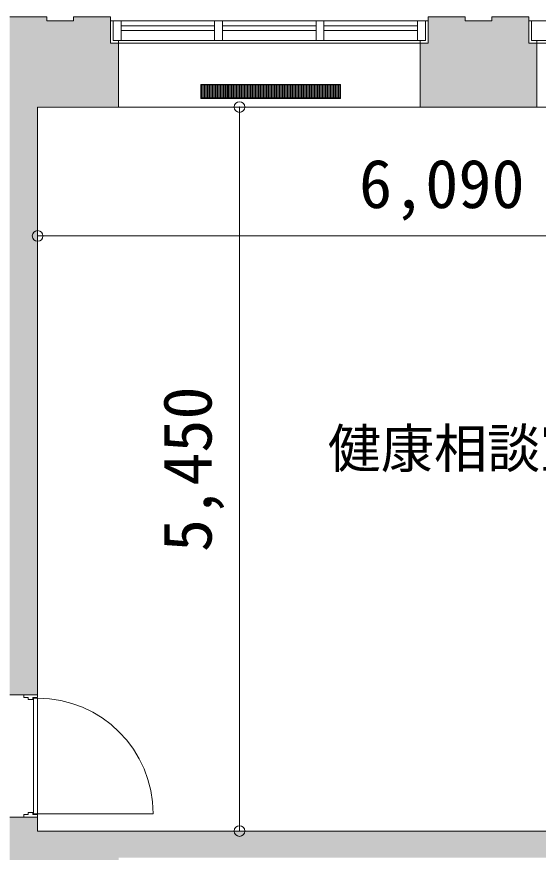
# Model space of a CAD drawing. Units: millimetres at full size, sheet at 1:200; details may follow other scales. Extents: x -41541 to 42058, y -39868 to 8614.
# Drawn here: x 20006 to 23934, y 2324 to 8614 of the extents above; entities that cross this region are included whole.
import ezdxf
from ezdxf.enums import TextEntityAlignment as Align

# ---------------------------------------------------------------- set-up
doc = ezdxf.new("R2010")
doc.units = ezdxf.units.MM
doc.header["$LTSCALE"] = 200
doc.header["$PDMODE"] = 32
doc.header["$PDSIZE"] = 80
for name, color, linetype, lineweight in [('0-1_躯体', 7, 'Continuous', 9), ('0-2_建具', 7, 'Continuous', 9), ('0-3_仕上', 7, 'Continuous', 9), ('0-6_寸法', 4, 'Continuous', 5)]:
    doc.layers.add(name, color=color, linetype=linetype, lineweight=lineweight)
doc.layers.add('0-4_室名', color=7, linetype='Continuous')
doc.styles.add('ＭＳ ゴシック', font='')
doc.styles.add('ＭＳ Ｐゴシック', font='')
doc.styles.get('ＭＳ ゴシック').set_extended_font_data('MS Gothic')
doc.styles.get('ＭＳ Ｐゴシック').set_extended_font_data('MS PGothic')

msp = doc.modelspace()

# ---------------------------------------------------------------- linework, layer by layer
at = {"layer": '0-1_躯体'}
for p, q in [((20233.9, 8613.8), (19953.9, 8613.8)), ((20233.9, 8613.8), (20233.9, 8583.8)), ((20233.9, 8583.8), (20433.9, 8583.8)), ((20713.9, 8613.8), (20433.9, 8613.8)), ((20433.9, 8613.8), (20433.9, 8583.8)), ((23103.9, 8613.8), (23383.9, 8613.8)), ((23103.9, 8613.8), (23103.9, 8413.8)), ((23583.9, 8613.8), (23863.9, 8613.8)), ((23583.9, 8613.8), (23583.9, 8583.8)), ((23863.9, 8613.8), (23863.9, 8413.8)), ((20773.9, 7933.8), (20773.9, 8413.8)), ((23103.8, 8413.8), (20773.9, 8413.8)), ((23043.9, 7933.8), (23043.9, 8413.8)), ((23863.9, 8413.8), (26253.9, 8413.8)), ((23923.9, 7933.8), (23923.9, 8413.8)), ((20773.9, 7933.8), (20163.9, 7933.8)), ((20163.9, 7933.8), (20163.9, 3508.8)), ((20608.3, 7933.8), (26253.9, 7933.8)), ((23923.9, 7933.8), (23043.9, 7933.8)), ((20163.9, 3508.8), (19953.9, 3508.8)), ((20163.9, 2588.8), (19953.9, 2588.8)), ((20163.9, 2588.8), (20163.9, 2483.8)), ((23708.9, 2483.8), (20163.9, 2483.8)), ((22830.6, 2483.8), (26253.9, 2483.8))]:
    msp.add_line(p, q, dxfattribs=at)
for points in [[(20713.9, 8613.8), (20713.9, 8413.8), (20773.9, 8413.8)], [(23383.9, 8613.8), (23383.9, 8583.8), (23583.9, 8583.8)]]:
    msp.add_lwpolyline(points, dxfattribs=at)
at = {"layer": '0-1_躯体', "color": 9}
for points in [[(19953.9, 8613.8), (19953.9, 8583.8), (20233.9, 8613.8), (20233.9, 8583.8)], [(20713.9, 8413.8), (20713.9, 8583.8), (19953.9, 8413.8), (19953.9, 8583.8)], [(20713.9, 8613.8), (20433.9, 8613.8), (20713.9, 8583.8), (20433.9, 8583.8)], [(23103.9, 8613.8), (23103.9, 8583.8), (23383.9, 8613.8), (23383.9, 8583.8)], [(23103.9, 8583.8), (23103.9, 8413.8), (23863.9, 8583.8), (23863.9, 8413.8)], [(23863.9, 8613.8), (23583.9, 8613.8), (23863.9, 8583.8), (23583.9, 8583.8)], [(19953.9, 7938.8), (20773.9, 7938.8), (19953.9, 8413.8), (20773.9, 8413.8)], [(23923.9, 8413.8), (23043.9, 8413.8), (23923.9, 7933.8), (23043.9, 7933.8)], [(20163.9, 3508.8), (20163.9, 7938.8), (19953.9, 3508.8), (19953.9, 7938.8)], [(19953.9, 2588.8), (19953.9, -1886.2), (20163.9, 2588.8), (20163.9, -1886.2)], [(20163.9, 2483.8), (20163.9, 1723.8), (20563.9, 2483.8), (20563.9, 1723.8)], [(20563.9, 2483.8), (20563.9, -676.2), (20773.9, 2483.8), (20773.9, -676.2)], [(20773.9, 2483.8), (20773.9, 2283.8), (26253.9, 2483.8), (26253.9, 2283.8)]]:
    msp.add_solid(points, dxfattribs=at)
at = {"layer": '0-2_建具'}
for p, q in [((20713.9, 8413.8), (20713.9, 8583.8)), ((23068.6, 8583.8), (20713.9, 8583.8)), ((20733.9, 8583.8), (20733.9, 8433.8)), ((20793.9, 8583.8), (20793.9, 8433.8)), ((21496.9, 8583.8), (21496.9, 8433.8)), ((21556.9, 8583.8), (21556.9, 8433.8)), ((22260.2, 8583.8), (22260.2, 8433.8)), ((22320.2, 8583.8), (22320.2, 8433.8)), ((23023.9, 8583.8), (23023.9, 8433.8)), ((23068.6, 8583.8), (23103.8, 8583.8)), ((23083.9, 8583.8), (23083.9, 8433.8)), ((23103.8, 8413.8), (23103.8, 8583.8)), ((23863.9, 8413.8), (23863.9, 8583.8)), ((26218.6, 8583.8), (23863.9, 8583.8)), ((23883.9, 8583.8), (23883.9, 8433.8)), ((20793.9, 8546.3), (21496.9, 8546.3)), ((20793.9, 8508.8), (21496.9, 8508.8)), ((22260.2, 8546.3), (21556.9, 8546.3)), ((22260.2, 8508.8), (21556.9, 8508.8)), ((23023.9, 8546.3), (22320.2, 8546.3)), ((23023.9, 8508.8), (22320.2, 8508.8)), ((20733.9, 8433.8), (23083.9, 8433.8)), ((20773.9, 8433.8), (20773.9, 8413.8)), ((23043.9, 8413.8), (23043.9, 8433.8)), ((23883.9, 8433.8), (26233.9, 8433.8)), ((23923.9, 8433.8), (23923.9, 8413.8)), ((20713.9, 8413.8), (20773.9, 8413.8)), ((23103.8, 8413.8), (20733.9, 8413.8)), ((23863.9, 8413.8), (23923.9, 8413.8)), ((26253.8, 8413.8), (23883.9, 8413.8)), ((20163.9, 3508.8), (20058.9, 3508.8)), ((20128.9, 3488.8), (20163.9, 3488.8)), ((20163.9, 3483.8), (20133.9, 3483.8)), ((20133.9, 2613.8), (20133.9, 3483.8)), ((20163.9, 3508.8), (20163.9, 3488.8)), ((20163.9, 3490.1), (20163.9, 3508.8)), ((20163.9, 2613.8), (20163.9, 3483.8)), ((20058.9, 2608.8), (20058.9, 2588.8)), ((20058.9, 2608.8), (20093.9, 2608.8)), ((20163.9, 2588.8), (20058.9, 2588.8)), ((20093.9, 2623.8), (20093.9, 2608.8)), ((20163.9, 2613.8), (20133.9, 2613.8))]:
    msp.add_line(p, q, dxfattribs=at)
at = {"layer": '0-2_建具', "color": 4, "lineweight": 5}
msp.add_line((20163.9, 2613.8), (21033.9, 2613.8), dxfattribs=at)
at = {"layer": '0-2_建具'}
for points in [[(20093.9, 3473.8), (20093.9, 3488.8), (20058.9, 3488.8), (20058.9, 3508.8)], [(20128.9, 3488.8), (20128.9, 3473.8), (20093.9, 3473.8)], [(20163.9, 2588.8), (20163.9, 2608.8), (20128.9, 2608.8), (20128.9, 2623.8), (20093.9, 2623.8)]]:
    msp.add_lwpolyline(points, dxfattribs=at)
at = {"layer": '0-2_建具', "color": 4, "lineweight": 5}
msp.add_arc((20163.9, 2613.8), 870, 0, 90, dxfattribs=at)
at = {"layer": '0-3_仕上'}
for p, q in [((21393.9, 7998.8), (21393.9, 8103.8)), ((22443.9, 8103.8), (21393.9, 8103.8)), ((21395.9, 8000.8), (21395.9, 8101.8)), ((22441.9, 8101.8), (21395.9, 8101.8)), ((21397.9, 8002.8), (21397.9, 8099.8)), ((22439.9, 8099.8), (21397.9, 8099.8)), ((21407.9, 8002.8), (21407.9, 8099.8)), ((21409.9, 8002.8), (21409.9, 8099.8)), ((21419.9, 8002.8), (21419.9, 8099.8)), ((21421.9, 8002.8), (21421.9, 8099.8)), ((21431.9, 8002.8), (21431.9, 8099.8)), ((21433.9, 8002.8), (21433.9, 8099.8)), ((21443.9, 8002.8), (21443.9, 8099.8)), ((21445.9, 8002.8), (21445.9, 8099.8)), ((21455.9, 8002.8), (21455.9, 8099.8)), ((21457.9, 8002.8), (21457.9, 8099.8)), ((21467.9, 8002.8), (21467.9, 8099.8)), ((21469.9, 8002.8), (21469.9, 8099.8)), ((21479.9, 8002.8), (21479.9, 8099.8)), ((21481.9, 8002.8), (21481.9, 8099.8)), ((21491.9, 8002.8), (21491.9, 8099.8)), ((21493.9, 8002.8), (21493.9, 8099.8)), ((21503.9, 8002.8), (21503.9, 8099.8)), ((21505.9, 8002.8), (21505.9, 8099.8)), ((21515.9, 8002.8), (21515.9, 8099.8)), ((21517.9, 8002.8), (21517.9, 8099.8)), ((21527.9, 8002.8), (21527.9, 8099.8)), ((21529.9, 8002.8), (21529.9, 8099.8)), ((21539.9, 8002.8), (21539.9, 8099.8)), ((21541.9, 8002.8), (21541.9, 8099.8)), ((21551.9, 8002.8), (21551.9, 8099.8)), ((21553.9, 8002.8), (21553.9, 8099.8)), ((21563.9, 8002.8), (21563.9, 8099.8)), ((21565.9, 8002.8), (21565.9, 8099.8)), ((21575.9, 8002.8), (21575.9, 8099.8)), ((21577.9, 8002.8), (21577.9, 8099.8)), ((21587.9, 8002.8), (21587.9, 8099.8)), ((21589.9, 8002.8), (21589.9, 8099.8)), ((21599.9, 8002.8), (21599.9, 8099.8)), ((21601.9, 8002.8), (21601.9, 8099.8)), ((21611.9, 8002.8), (21611.9, 8099.8)), ((21613.9, 8002.8), (21613.9, 8099.8)), ((21623.9, 8002.8), (21623.9, 8099.8)), ((21625.9, 8002.8), (21625.9, 8099.8)), ((21635.9, 8002.8), (21635.9, 8099.8)), ((21637.9, 8002.8), (21637.9, 8099.8)), ((21647.9, 8002.8), (21647.9, 8099.8)), ((21649.9, 8002.8), (21649.9, 8099.8)), ((21659.9, 8002.8), (21659.9, 8099.8)), ((21661.9, 8002.8), (21661.9, 8099.8)), ((21671.9, 8002.8), (21671.9, 8099.8)), ((21673.9, 8002.8), (21673.9, 8099.8)), ((21683.9, 8002.8), (21683.9, 8099.8)), ((21685.9, 8002.8), (21685.9, 8099.8)), ((21695.9, 8002.8), (21695.9, 8099.8)), ((21697.9, 8002.8), (21697.9, 8099.8)), ((21707.9, 8002.8), (21707.9, 8099.8)), ((21709.9, 8002.8), (21709.9, 8099.8)), ((21719.9, 8002.8), (21719.9, 8099.8)), ((21721.9, 8002.8), (21721.9, 8099.8)), ((21731.9, 8002.8), (21731.9, 8099.8)), ((21733.9, 8002.8), (21733.9, 8099.8)), ((21743.9, 8002.8), (21743.9, 8099.8)), ((21745.9, 8002.8), (21745.9, 8099.8)), ((21755.9, 8002.8), (21755.9, 8099.8)), ((21757.9, 8002.8), (21757.9, 8099.8)), ((21767.9, 8002.8), (21767.9, 8099.8)), ((21769.9, 8002.8), (21769.9, 8099.8)), ((21779.9, 8002.8), (21779.9, 8099.8)), ((21781.9, 8002.8), (21781.9, 8099.8)), ((21791.9, 8002.8), (21791.9, 8099.8)), ((21793.9, 8002.8), (21793.9, 8099.8)), ((21803.9, 8002.8), (21803.9, 8099.8)), ((21805.9, 8002.8), (21805.9, 8099.8)), ((21815.9, 8002.8), (21815.9, 8099.8)), ((21817.9, 8002.8), (21817.9, 8099.8)), ((21827.9, 8002.8), (21827.9, 8099.8)), ((21829.9, 8002.8), (21829.9, 8099.8)), ((21839.9, 8002.8), (21839.9, 8099.8)), ((21841.9, 8002.8), (21841.9, 8099.8)), ((21851.9, 8002.8), (21851.9, 8099.8)), ((21853.9, 8002.8), (21853.9, 8099.8)), ((21863.9, 8002.8), (21863.9, 8099.8)), ((21865.9, 8002.8), (21865.9, 8099.8)), ((21875.9, 8002.8), (21875.9, 8099.8)), ((21877.9, 8002.8), (21877.9, 8099.8)), ((21887.9, 8002.8), (21887.9, 8099.8)), ((21889.9, 8002.8), (21889.9, 8099.8)), ((21899.9, 8002.8), (21899.9, 8099.8)), ((21901.9, 8002.8), (21901.9, 8099.8)), ((21911.9, 8002.8), (21911.9, 8099.8)), ((21913.9, 8002.8), (21913.9, 8099.8)), ((21923.9, 8002.8), (21923.9, 8099.8)), ((21925.9, 8002.8), (21925.9, 8099.8)), ((21935.9, 8002.8), (21935.9, 8099.8)), ((21937.9, 8002.8), (21937.9, 8099.8)), ((21947.9, 8002.8), (21947.9, 8099.8)), ((21949.9, 8002.8), (21949.9, 8099.8)), ((21959.9, 8002.8), (21959.9, 8099.8)), ((21961.9, 8002.8), (21961.9, 8099.8)), ((21971.9, 8002.8), (21971.9, 8099.8)), ((21973.9, 8002.8), (21973.9, 8099.8)), ((21983.9, 8002.8), (21983.9, 8099.8)), ((21985.9, 8002.8), (21985.9, 8099.8)), ((21995.9, 8002.8), (21995.9, 8099.8)), ((21997.9, 8002.8), (21997.9, 8099.8)), ((22007.9, 8002.8), (22007.9, 8099.8)), ((22009.9, 8002.8), (22009.9, 8099.8)), ((22019.9, 8002.8), (22019.9, 8099.8)), ((22021.9, 8002.8), (22021.9, 8099.8)), ((22031.9, 8002.8), (22031.9, 8099.8)), ((22033.9, 8002.8), (22033.9, 8099.8)), ((22043.9, 8002.8), (22043.9, 8099.8)), ((22045.9, 8002.8), (22045.9, 8099.8)), ((22055.9, 8002.8), (22055.9, 8099.8)), ((22057.9, 8002.8), (22057.9, 8099.8)), ((22067.9, 8002.8), (22067.9, 8099.8)), ((22069.9, 8002.8), (22069.9, 8099.8)), ((22079.9, 8002.8), (22079.9, 8099.8)), ((22081.9, 8002.8), (22081.9, 8099.8)), ((22091.9, 8002.8), (22091.9, 8099.8)), ((22093.9, 8002.8), (22093.9, 8099.8)), ((22103.9, 8002.8), (22103.9, 8099.8)), ((22105.9, 8002.8), (22105.9, 8099.8)), ((22115.9, 8002.8), (22115.9, 8099.8)), ((22117.9, 8002.8), (22117.9, 8099.8)), ((22127.9, 8002.8), (22127.9, 8099.8)), ((22129.9, 8002.8), (22129.9, 8099.8)), ((22139.9, 8002.8), (22139.9, 8099.8)), ((22141.9, 8002.8), (22141.9, 8099.8)), ((22151.9, 8002.8), (22151.9, 8099.8)), ((22153.9, 8002.8), (22153.9, 8099.8)), ((22163.9, 8002.8), (22163.9, 8099.8)), ((22165.9, 8002.8), (22165.9, 8099.8)), ((22175.9, 8002.8), (22175.9, 8099.8)), ((22177.9, 8002.8), (22177.9, 8099.8)), ((22187.9, 8002.8), (22187.9, 8099.8)), ((22189.9, 8002.8), (22189.9, 8099.8)), ((22199.9, 8002.8), (22199.9, 8099.8)), ((22201.9, 8002.8), (22201.9, 8099.8)), ((22211.9, 8002.8), (22211.9, 8099.8)), ((22213.9, 8002.8), (22213.9, 8099.8)), ((22223.9, 8002.8), (22223.9, 8099.8)), ((22225.9, 8002.8), (22225.9, 8099.8)), ((22235.9, 8002.8), (22235.9, 8099.8)), ((22237.9, 8002.8), (22237.9, 8099.8)), ((22247.9, 8002.8), (22247.9, 8099.8)), ((22249.9, 8002.8), (22249.9, 8099.8)), ((22259.9, 8002.8), (22259.9, 8099.8)), ((22261.9, 8002.8), (22261.9, 8099.8)), ((22271.9, 8002.8), (22271.9, 8099.8)), ((22273.9, 8002.8), (22273.9, 8099.8)), ((22283.9, 8002.8), (22283.9, 8099.8)), ((22285.9, 8002.8), (22285.9, 8099.8)), ((22295.9, 8002.8), (22295.9, 8099.8)), ((22297.9, 8002.8), (22297.9, 8099.8)), ((22307.9, 8002.8), (22307.9, 8099.8)), ((22309.9, 8002.8), (22309.9, 8099.8)), ((22319.9, 8002.8), (22319.9, 8099.8)), ((22321.9, 8002.8), (22321.9, 8099.8)), ((22331.9, 8002.8), (22331.9, 8099.8)), ((22333.9, 8002.8), (22333.9, 8099.8)), ((22343.9, 8002.8), (22343.9, 8099.8)), ((22345.9, 8002.8), (22345.9, 8099.8)), ((22355.9, 8002.8), (22355.9, 8099.8)), ((22357.9, 8002.8), (22357.9, 8099.8)), ((22367.9, 8002.8), (22367.9, 8099.8)), ((22369.9, 8002.8), (22369.9, 8099.8)), ((22379.9, 8002.8), (22379.9, 8099.8)), ((22381.9, 8002.8), (22381.9, 8099.8)), ((22391.9, 8002.8), (22391.9, 8099.8)), ((22393.9, 8002.8), (22393.9, 8099.8)), ((22403.9, 8002.8), (22403.9, 8099.8)), ((22405.9, 8002.8), (22405.9, 8099.8)), ((22415.9, 8002.8), (22415.9, 8099.8)), ((22417.9, 8002.8), (22417.9, 8099.8)), ((22427.9, 8002.8), (22427.9, 8099.8)), ((22429.9, 8002.8), (22429.9, 8099.8)), ((22439.9, 8002.8), (22439.9, 8099.8)), ((22441.9, 8000.8), (22441.9, 8101.8)), ((22443.9, 7998.8), (22443.9, 8103.8)), ((22443.9, 7998.8), (21393.9, 7998.8)), ((22441.9, 8000.8), (21395.9, 8000.8)), ((22439.9, 8002.8), (21397.9, 8002.8))]:
    msp.add_line(p, q, dxfattribs=at)
at = {"layer": '0-6_寸法'}
for p, q in [((21683.9, 2483.8), (21683.9, 7933.8)), ((21683.9, 7933.8), (21696.3, 7933.8)), ((20163.9, 6963.4), (20163.9, 7018.5)), ((20163.9, 6963.4), (26253.9, 6963.4)), ((21683.9, 2483.8), (21696.3, 2483.8))]:
    msp.add_line(p, q, dxfattribs=at)
for p in [(21683.9, 7933.8), (20163.9, 6963.4), (21683.9, 2483.8)]:
    msp.add_point(p, dxfattribs=at)

# ---------------------------------------------------------------- texts
at = {"layer": '0-4_室名', "style": 'ＭＳ Ｐゴシック'}
msp.add_text('健康相談室', height=293.3, dxfattribs=at).set_placement((22348.3, 5129.9), align=Align.BOTTOM_LEFT)
at = {"layer": '0-6_寸法', "style": 'ＭＳ ゴシック'}
msp.add_text('6,090', height=366.6, dxfattribs=at).set_placement((22583.9, 7063.4), align=Align.BOTTOM_LEFT)
msp.add_text('5,450', height=366.6, rotation=90, dxfattribs=at).set_placement((21583.9, 4583.8), align=Align.BOTTOM_LEFT)

doc.saveas('drawing.dxf')
